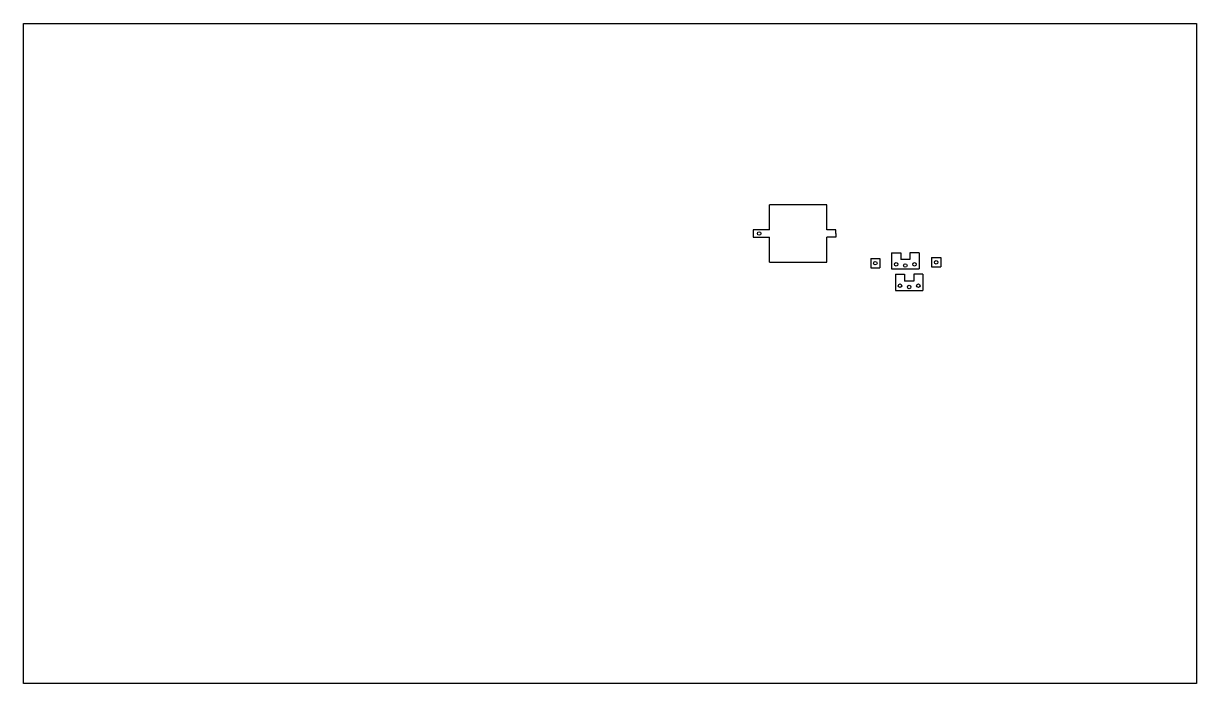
# Model space of a CAD drawing. Header units: inches. Extents: x 0 to 32, y -18 to 0.
import ezdxf

# ---------------------------------------------------------------- set-up
doc = ezdxf.new("R2010")
doc.units = ezdxf.units.IN
doc.header["$MEASUREMENT"] = 0

msp = doc.modelspace()

# ---------------------------------------------------------------- linework, layer by layer
at = {"color": 1}
for p, q in [((21.913, -4.945), (20.349, -4.945)), ((20.349, -5.629), (20.349, -4.945)), ((21.913, -5.629), (21.913, -4.945)), ((20.349, -5.629), (19.906, -5.629)), ((19.906, -5.629), (19.906, -5.826)), ((22.163, -5.629), (21.913, -5.629)), ((22.163, -5.727), (22.163, -5.629)), ((22.163, -5.727), (22.163, -5.826)), ((19.906, -5.826), (20.349, -5.826)), ((20.349, -6.51), (20.349, -5.826)), ((21.913, -6.51), (21.913, -5.826)), ((22.163, -5.826), (21.913, -5.826)), ((23.68, -6.257), (23.93, -6.257)), ((23.68, -6.257), (23.68, -6.695)), ((23.93, -6.257), (23.93, -6.44)), ((24.43, -6.257), (24.18, -6.257)), ((24.18, -6.257), (24.18, -6.44)), ((24.43, -6.257), (24.43, -6.695)), ((24.771, -6.385), (24.771, -6.64)), ((24.771, -6.385), (25.021, -6.385)), ((25.021, -6.385), (25.021, -6.64)), ((20.349, -6.51), (21.913, -6.51)), ((23.112, -6.41), (23.112, -6.665)), ((23.112, -6.41), (23.362, -6.41)), ((23.112, -6.665), (23.362, -6.665)), ((23.362, -6.41), (23.362, -6.665)), ((23.68, -6.695), (24.43, -6.695)), ((24.18, -6.44), (23.93, -6.44)), ((24.771, -6.64), (25.021, -6.64)), ((23.787, -6.841), (24.037, -6.841)), ((23.787, -6.841), (23.787, -7.279)), ((24.037, -6.841), (24.037, -7.024)), ((24.287, -7.024), (24.037, -7.024)), ((24.537, -6.841), (24.287, -6.841)), ((24.287, -6.841), (24.287, -7.024)), ((24.537, -6.841), (24.537, -7.279)), ((23.787, -7.279), (24.537, -7.279))]:
    msp.add_line(p, q, dxfattribs=at)
msp.add_lwpolyline([(0, 0), (32, 0), (32, -18), (0, -18)], close=True)
for centre in [(20.068, -5.727), (23.237, -6.537), (23.805, -6.567), (24.055, -6.601), (24.305, -6.567), (24.896, -6.512), (23.912, -7.151), (24.162, -7.185), (24.412, -7.151)]:
    msp.add_circle(centre, 0.0481, dxfattribs=at)

doc.saveas('drawing.dxf')
